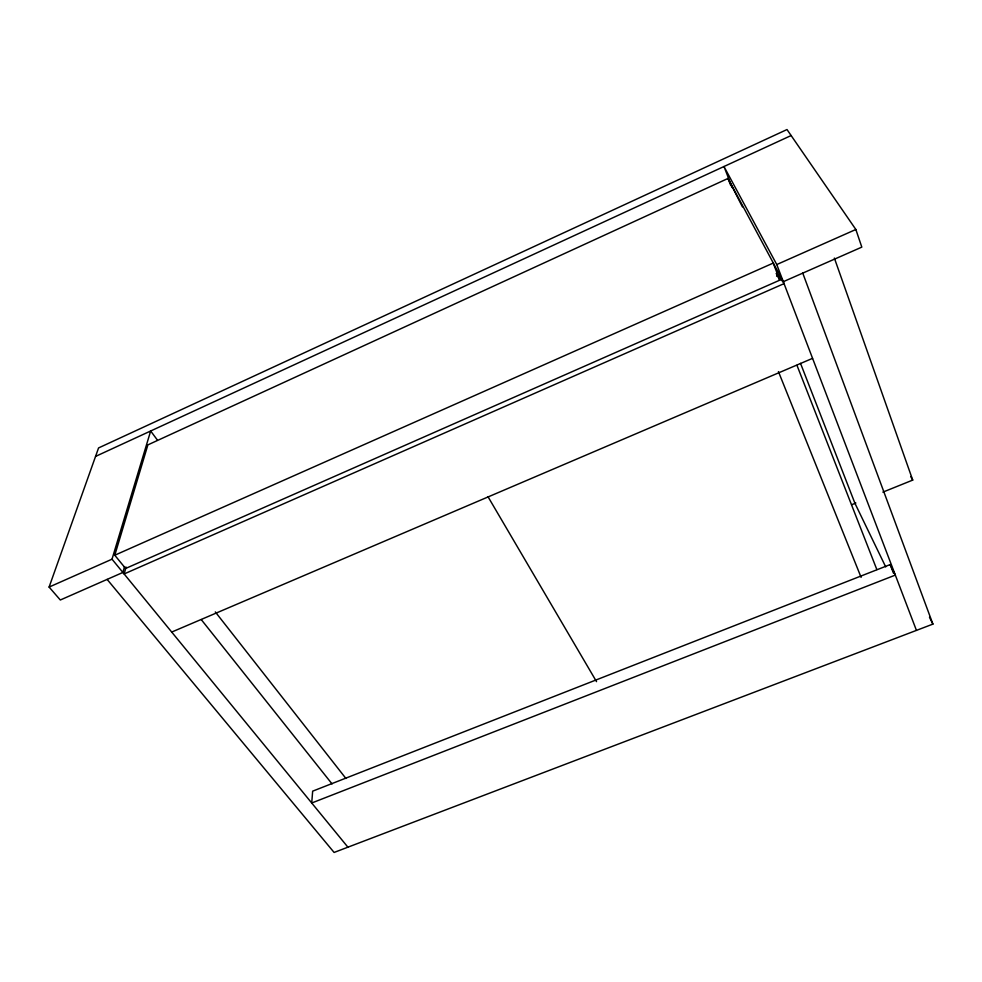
<?xml version="1.0" encoding="UTF-8"?>
<svg xmlns="http://www.w3.org/2000/svg" width="982" height="982" viewBox="0 0 982 982"><rect width="100%" height="100%" fill="white"/><g stroke="black" fill="none" stroke-linecap="round" stroke-linejoin="round"><path stroke-width="1.47" d="M126.089 567.056L124.125 573.954L784.041 283.626L779.413 274.96L776.615 276.2M124.567 566.589L122.885 572.457L60.319 600.002L49.1 587.076L98.568 447.939L786.999 129.55L855.85 229.493L861.815 247.12L783.305 281.687L727.993 178.454L147.877 444.883L114.784 555.223L125.598 568.48L779.769 280.165L773.215 263.09L114.784 555.223M49.1 587.076L112.022 559.188L150.663 431L157.353 439.997M95.549 456.421L791.124 135.541M732.191 187.623L723.979 166.51L776.762 264.551L855.85 229.493M171.715 632.064L812.568 358.344M851.59 504.748L855.862 503.03M882.867 492.142L912.72 480.1L834.369 258.082M890.171 564.576L312.657 791.161L311.724 803.006L895.326 575.096L890.171 564.576L893.411 573.046M802.76 273.119L932.9 624.11L334.101 852.45L107.124 579.392M112.022 559.188L347.91 847.184M201.236 619.568L332.051 783.918M215.304 611.921L345.922 778.468M487.98 496.683L596.528 681.643M910.756 476.589L912.72 480.1M730.645 183.659L742.453 206.907M776.197 273.438L779.769 280.165M929.488 617.31L932.9 624.11M885.703 566.884L854.978 503.385L800.526 363.365M778.431 371.601L861.104 577.367M796.967 365.316L876.828 569.535M727.993 178.454L730.743 185.537M779.413 274.96L781.598 280.668M776.762 264.551L916.439 630.395"/></g></svg>
